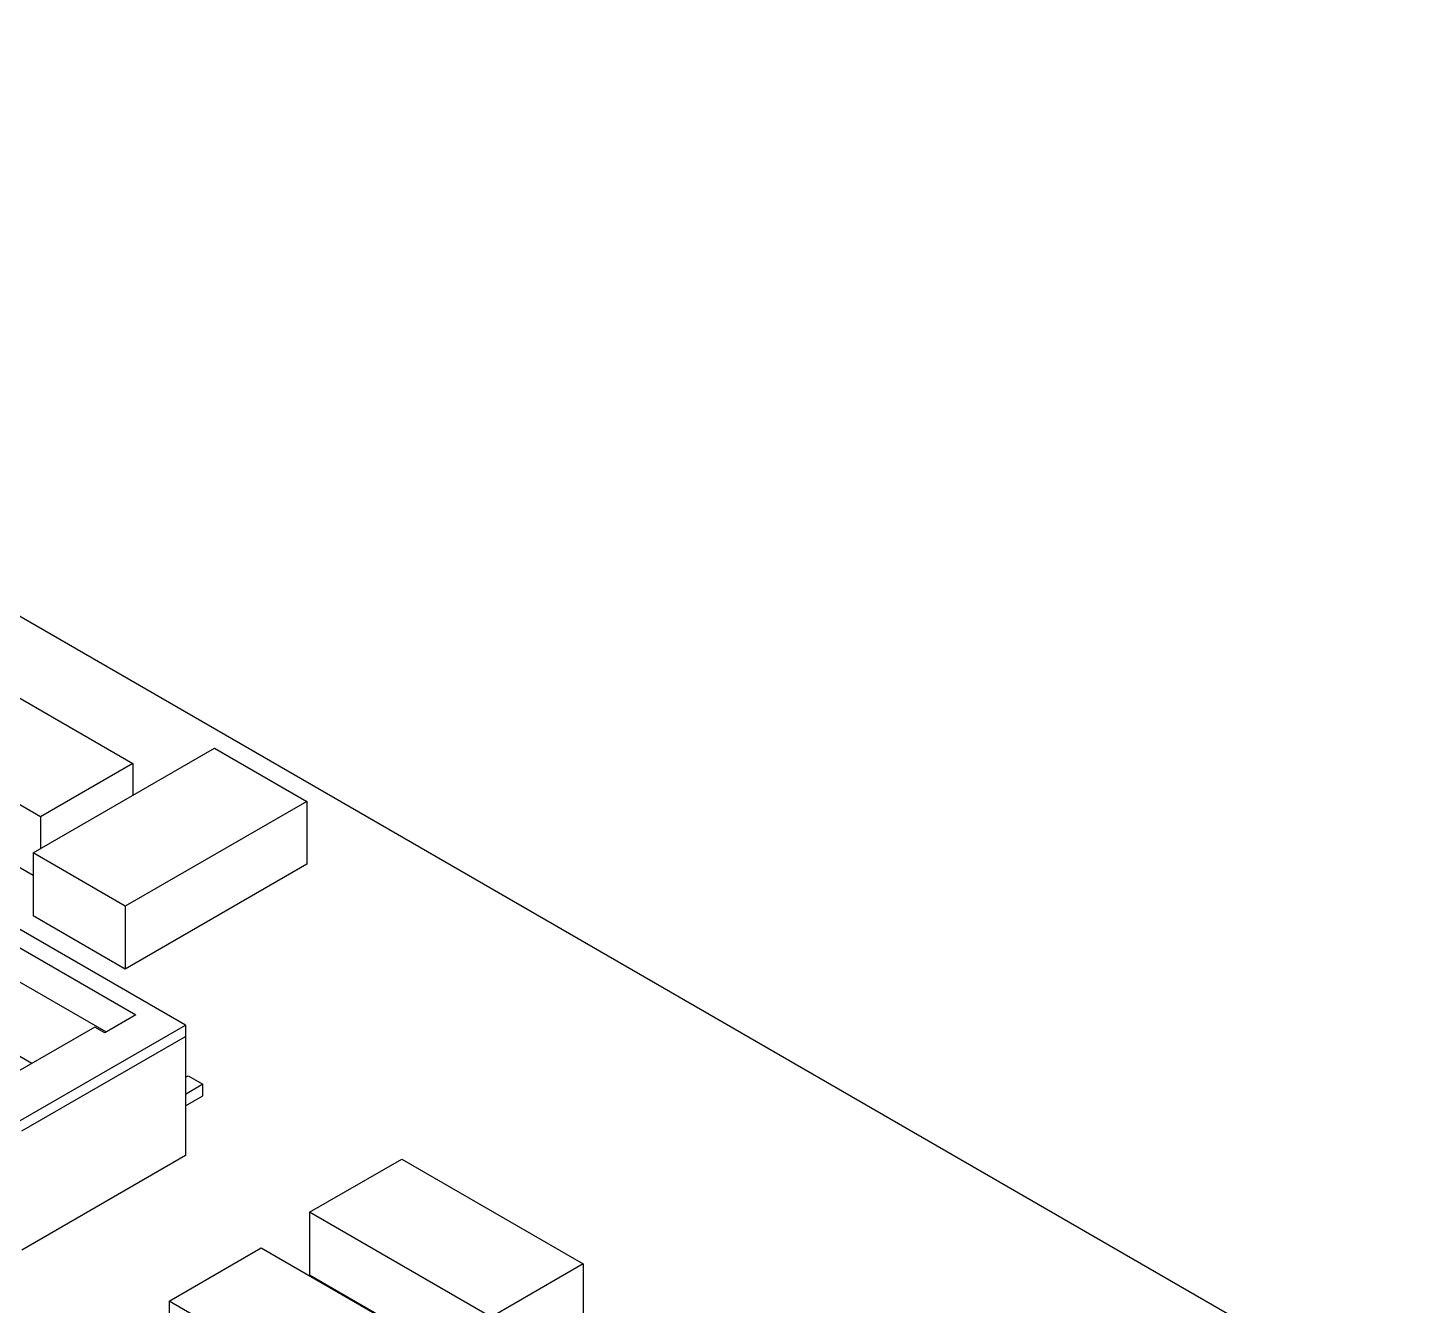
# Model space of a CAD drawing. Extents: x 5 to 415, y 3 to 292.
# Drawn here: x 78.98 to 88.84, y 112.97 to 122.08 of the extents above; entities that cross this region are included whole.
import ezdxf

# ---------------------------------------------------------------- set-up
doc = ezdxf.new("R2010")
doc.units = 0
doc.layers.get('0').update_dxf_attribs({"linetype": 'CONTINUOUS'})

msp = doc.modelspace()

# ---------------------------------------------------------------- linework, layer by layer
at = {"color": 7, "linetype": 'CONTINUOUS'}
for p, q in [((80.1011, 114.9693), (67.7833, 122.0803)), ((67.9106, 121.8761), (79.7476, 115.0428)), ((73.6652, 120.9174), (88.8405, 112.1569)), ((78.4315, 117.5805), (79.7255, 116.8334)), ((79.0679, 116.4538), (77.7739, 117.2008)), ((79.0134, 116.1969), (80.3074, 116.944)), ((80.3074, 116.944), (80.965, 116.5643)), ((79.7255, 116.8334), (79.0679, 116.4538)), ((79.7255, 116.8334), (79.7255, 116.6081)), ((79.0134, 116.0362), (77.7739, 116.7517)), ((80.965, 116.5643), (79.671, 115.8173)), ((80.965, 116.5643), (80.965, 116.1152)), ((79.0679, 116.4538), (79.0679, 116.2284)), ((79.0134, 116.1969), (79.0134, 115.7478)), ((79.671, 115.8173), (79.0134, 116.1969)), ((80.965, 116.1152), (79.671, 115.3682)), ((79.671, 115.8173), (79.671, 115.3682)), ((79.671, 115.3682), (79.0134, 115.7478)), ((79.7476, 115.0428), (79.5248, 114.9142)), ((78.8637, 114.255), (80.1011, 114.9693)), ((79.4541, 114.9551), (78.8884, 114.6285)), ((79.5248, 114.9142), (79.4541, 114.9551)), ((80.1011, 114.9693), (80.1011, 114.8877)), ((78.9344, 114.2142), (80.1011, 114.8877)), ((80.1011, 114.8877), (80.1011, 114.0385)), ((80.1011, 114.5977), (80.1188, 114.6079)), ((80.2249, 114.5467), (80.1011, 114.4753)), ((80.1188, 114.6079), (80.2249, 114.5467)), ((80.2249, 114.4651), (80.2249, 114.5467)), ((80.1011, 114.3936), (80.2249, 114.4651)), ((80.1011, 114.0385), (78.9344, 113.365)), ((80.985, 113.6341), (81.6426, 114.0137)), ((81.6426, 114.0137), (82.9366, 113.2667)), ((80.985, 113.6341), (80.985, 113.185)), ((82.279, 112.8871), (80.985, 113.6341)), ((79.983, 113.0016), (80.6407, 113.3813)), ((80.6407, 113.3813), (81.9347, 112.6343)), ((82.9366, 113.2667), (82.279, 112.8871)), ((82.9366, 113.2667), (82.9366, 112.8176)), ((82.279, 112.438), (80.985, 113.185)), ((81.2771, 112.2546), (79.983, 113.0016)), ((79.983, 113.0016), (79.983, 112.5525))]:
    msp.add_line(p, q, dxfattribs=at)
at = {"color": 8, "linetype": 'CONTINUOUS'}
for p, q in [((67.8045, 121.6924), (79.5354, 114.9203)), ((79.005, 114.6958), (67.9739, 121.0639))]:
    msp.add_line(p, q, dxfattribs=at)

doc.saveas('drawing.dxf')
